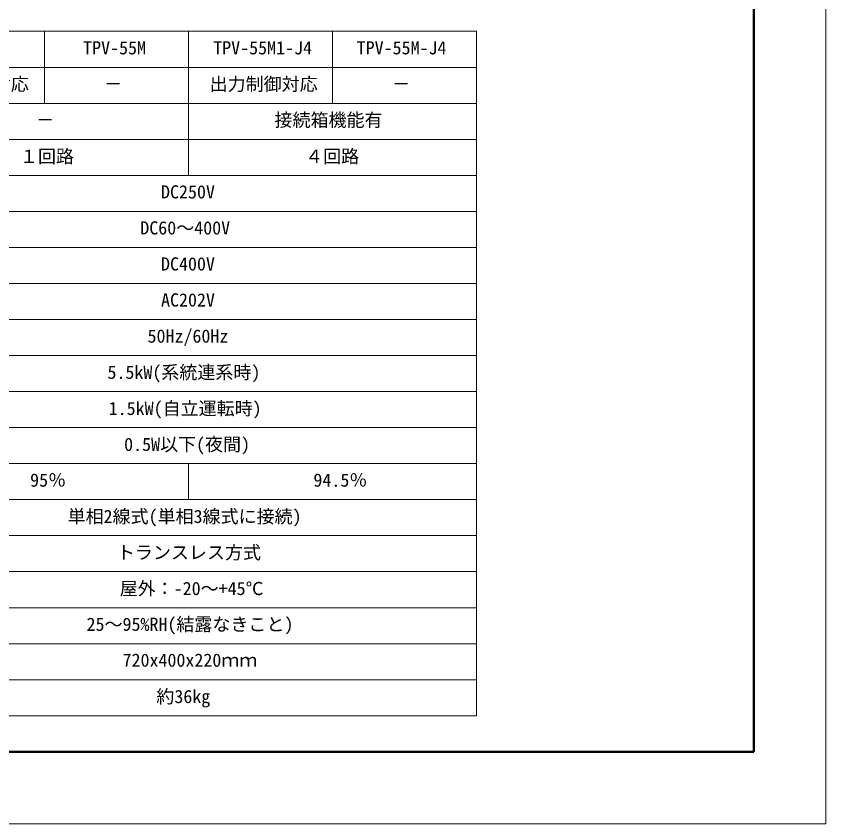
# Model space of a CAD drawing. Units: millimetres, scale not verified. Extents: x -1485 to 1485, y -1050 to 1050.
# Drawn here: x 361 to 1485, y -1050 to 71 of the extents above; entities that cross this region are included whole.
import ezdxf
from ezdxf.enums import TextEntityAlignment as Align

# ---------------------------------------------------------------- set-up
doc = ezdxf.new("R2010")
doc.units = ezdxf.units.MM
doc.header["$LTSCALE"] = 10
for name, color, linetype, lineweight in [('0-0_0', 7, 'Continuous', 18), ('0-2_用紙枠', 7, 'Continuous', 18), ('0-3_図面枠', 7, 'Continuous', 50)]:
    doc.layers.add(name, color=color, linetype=linetype, lineweight=lineweight)
doc.styles.add('ＭＳ ゴシック', font='')
doc.styles.get('ＭＳ ゴシック').set_extended_font_data('MS Gothic')

msp = doc.modelspace()

# ---------------------------------------------------------------- linework, layer by layer
at = {"layer": '0-0_0'}
for p, q in [((-900, 50), (1000, 50)), ((400, 50), (400, -50)), ((600, 50), (600, -150)), ((800, 50), (800, -50)), ((1000, 50), (1000, -900)), ((-900, 0), (1000, 0)), ((-900, -50), (1000, -50)), ((-900, -100), (1000, -100)), ((-900, -150), (1000, -150)), ((-900, -200), (1000, -200)), ((-900, -250), (1000, -250)), ((-900, -300), (1000, -300)), ((-900, -350), (1000, -350)), ((-900, -400), (1000, -400)), ((-600, -450), (1000, -450)), ((-900, -500), (1000, -500)), ((-900, -550), (1000, -550)), ((600, -550), (600, -600)), ((-900, -600), (1000, -600)), ((-900, -650), (1000, -650)), ((-900, -700), (1000, -700)), ((-900, -750), (1000, -750)), ((-900, -800), (1000, -800)), ((-900, -850), (1000, -850)), ((-900, -900), (1000, -900))]:
    msp.add_line(p, q, dxfattribs=at)
at = {"layer": '0-2_用紙枠'}
msp.add_lwpolyline([(-1485, -1050), (1485, -1050), (1485, 1050), (-1485, 1050)], close=True, dxfattribs=at)
at = {"layer": '0-3_図面枠'}
for p, q in [((1385, -950), (1385, 950)), ((-1285, -950), (1385, -950))]:
    msp.add_line(p, q, dxfattribs=at)

# ---------------------------------------------------------------- texts
at = {"layer": '0-0_0', "style": 'ＭＳ ゴシック'}
for s, p in [('TPV-55M', (453.79, 12.5)), ('TPV-55M1-J4', (634.4, 12.5)), ('TPV-55M-J4', (833.58, 12.5)), ('出力制御対応', (228.35, -37.84)), ('－', (482.84, -37.5)), ('出力制御対応', (629.42, -37.84)), ('－', (882.84, -37.5)), ('接続箱機能有', (719.54, -87.73)), ('－', (388.58, -87.5)), ('１回路', (366.12, -138.13)), ('４回路', (762.12, -138.13)), ('DC250V', (561.96, -187.5)), ('DC60～400V', (533.15, -237.5)), ('DC400V', (561.96, -287.5)), ('AC202V', (561.96, -337.5)), ('50Hz/60Hz', (543.21, -387.67)), ('5.5kW(系統連系時)', (487.57, -437.9)), ('1.5kW(自立運転時)', (489.26, -488.07)), ('0.5W以下(夜間)', (510.69, -537.95)), ('95％', (380.17, -587.56)), ('94.5％', (773.54, -587.56)), ('単相2線式(単相3線式に接続)', (432.17, -638.01)), ('トランスレス方式', (500.73, -688.01)), ('屋外：-20～+45℃', (504.54, -738.01)), ('25～95%RH(結露なきこと)', (458.53, -787.67)), ('720x400x220ｍｍ', (508.53, -837.5)), ('約36kg', (555.47, -887.95))]:
    msp.add_text(s, height=18.33, dxfattribs=at).set_placement(p, align=Align.BOTTOM_LEFT)

doc.saveas('drawing.dxf')
